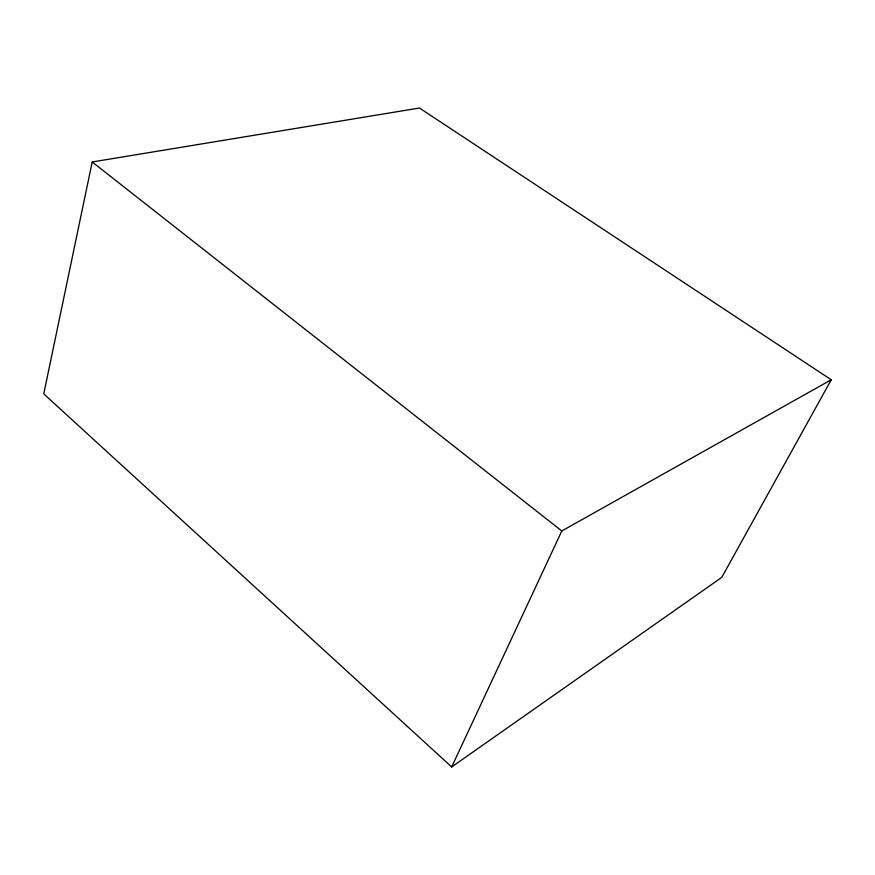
<?xml version="1.0" encoding="UTF-8"?>
<svg xmlns="http://www.w3.org/2000/svg" width="875" height="875" viewBox="0 0 875 875"><rect width="100%" height="100%" fill="white"/><g stroke="black" fill="none" stroke-linecap="round" stroke-linejoin="round"><path stroke-width="1.31" d="M92.214 161.963L43.75 393.87L451.686 766.97L721.766 577.38L831.25 379.772L419.453 108.03L92.214 161.963L561.805 530.961L831.25 379.772M451.686 766.97L561.805 530.961"/></g></svg>
